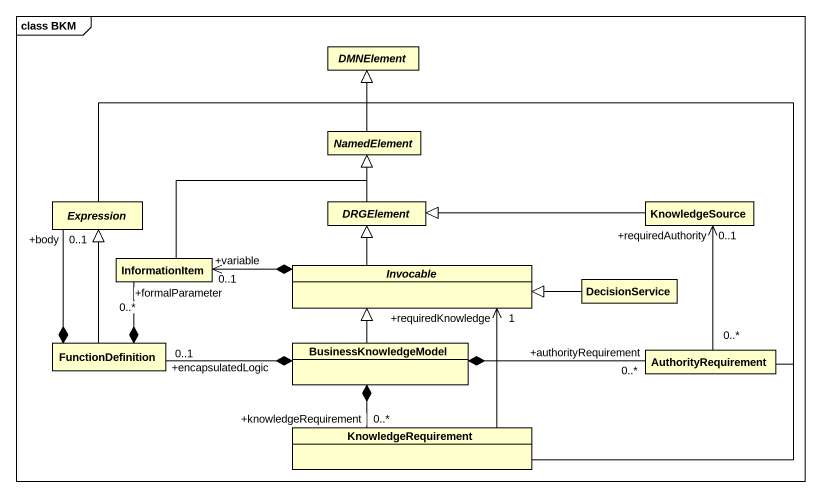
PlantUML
@startuml
mainframe class BKM
hide circle
hide empty members
abstract class DMNElement
abstract class NamedElement
abstract class Expression
abstract class DRGElement
class KnowledgeSource
class InformationItem
abstract class Invocable
class DecisionService
class FunctionDefinition
class BusinessKnowledgeModel
class AuthorityRequirement
class KnowledgeRequirement
NamedElement -up-|> DMNElement
Expression -right-|> DMNElement
Expression "+body\n0..1" --* FunctionDefinition
DRGElement -up-|> NamedElement
KnowledgeSource -left-|> DRGElement
InformationItem -up-|> NamedElement
InformationItem "+formalParameter\n0..*" --* FunctionDefinition
Invocable -up-|> DRGElement
Invocable *-left-> "+variable\n0..1" InformationItem
DecisionService -left-|> Invocable
FunctionDefinition -up-|> Expression
BusinessKnowledgeModel -up-|> Invocable
BusinessKnowledgeModel *-left- "+encapsulatedLogic\n0..1" FunctionDefinition
BusinessKnowledgeModel *-right- "0..*\n+authorityRequirement" AuthorityRequirement
BusinessKnowledgeModel *-- "+knowledgeRequirement\n0..*" KnowledgeRequirement
AuthorityRequirement -up-|> DMNElement
AuthorityRequirement "0..*" -up-> "+requiredAuthority\n0..1" KnowledgeSource
KnowledgeRequirement -up-|> DMNElement
KnowledgeRequirement -up-> "+requiredKnowledge\n1" Invocable
@enduml
